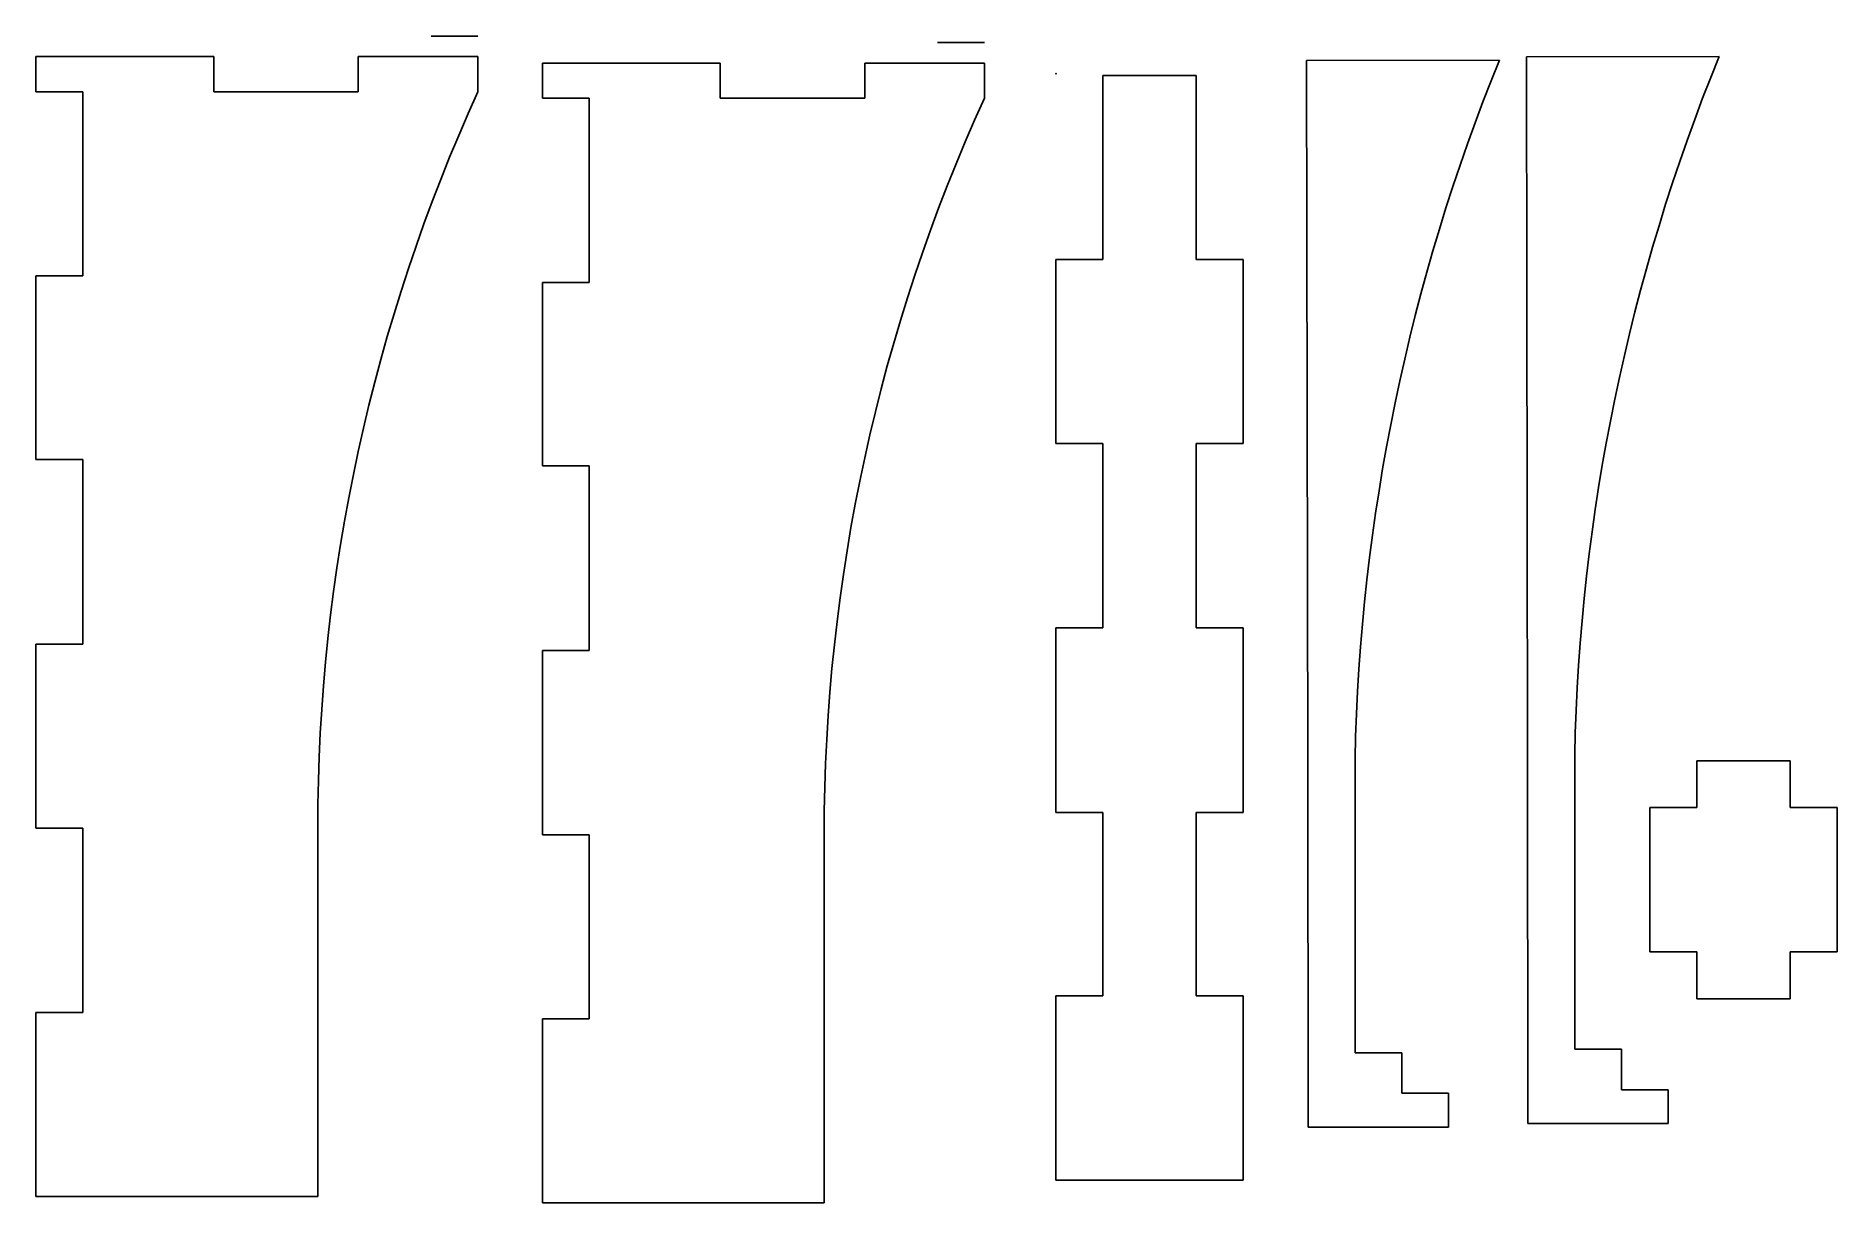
# Model space of a CAD drawing. Header units: centimetres. Extents: x 0 to 27.6, y 0 to 35.7.
# Drawn here: x 3.13 to 27.58, y 19.85 to 35.7 of the extents above; entities outside this region: 1.
import ezdxf

# ---------------------------------------------------------------- set-up
doc = ezdxf.new("R2010")
doc.units = ezdxf.units.CM
doc.header["$MEASUREMENT"] = 0
doc.layers.add('The Ramp sketch v2_Sketch1', color=7, linetype='Continuous')

msp = doc.modelspace()

# ---------------------------------------------------------------- linework, layer by layer
at = {"layer": 'The Ramp sketch v2_Sketch1'}
for p, q in [((9.133, 35.699), (8.498, 35.699)), ((16.008, 35.612), (15.373, 35.612)), ((3.133, 35.419), (3.768, 35.419)), ((3.133, 34.942), (3.133, 35.419)), ((3.768, 35.419), (5.548, 35.419)), ((5.548, 35.419), (5.548, 34.942)), ((7.508, 34.942), (7.508, 35.419)), ((7.508, 35.419), (8.498, 35.419)), ((7.508, 34.942), (7.508, 35.419)), ((7.508, 34.942), (7.508, 35.419)), ((9.133, 35.419), (8.498, 35.419)), ((9.133, 34.942), (9.133, 35.419)), ((10.008, 34.854), (10.008, 35.332)), ((10.008, 35.332), (10.643, 35.332)), ((10.643, 35.332), (12.423, 35.332)), ((12.423, 35.332), (12.423, 34.854)), ((14.383, 34.854), (14.383, 35.332)), ((14.383, 34.854), (14.383, 35.332)), ((14.383, 34.854), (14.383, 35.332)), ((14.383, 35.332), (15.373, 35.332)), ((16.008, 35.332), (15.373, 35.332)), ((16.008, 34.854), (16.008, 35.332)), ((23, 35.373), (20.383, 35.369)), ((20.398, 25.885), (20.383, 35.369)), ((25.983, 35.421), (23.366, 35.417)), ((23.38, 25.933), (23.366, 35.417)), ((17.614, 32.665), (17.614, 35.165)), ((17.614, 35.165), (17.614, 32.665)), ((18.884, 35.165), (17.614, 35.165)), ((17.614, 35.165), (18.884, 35.165)), ((17.614, 32.665), (17.614, 35.165)), ((18.884, 32.665), (18.884, 35.165)), ((18.884, 35.165), (18.884, 32.665)), ((3.133, 34.942), (3.768, 34.942)), ((3.768, 34.942), (3.768, 32.442)), ((5.548, 34.942), (7.508, 34.942)), ((10.008, 34.854), (10.643, 34.854)), ((10.643, 34.854), (10.643, 32.354)), ((12.423, 34.854), (14.383, 34.854)), ((16.979, 30.165), (16.979, 32.665)), ((16.979, 32.665), (17.614, 32.665)), ((17.614, 32.665), (16.979, 32.665)), ((16.979, 32.665), (16.979, 30.165)), ((19.519, 32.665), (18.884, 32.665)), ((19.519, 32.665), (18.884, 32.665)), ((19.519, 30.165), (19.519, 32.665)), ((19.519, 32.665), (19.519, 30.165)), ((3.133, 29.95), (3.133, 32.442)), ((3.768, 32.442), (3.133, 32.442)), ((10.643, 32.354), (10.008, 32.354)), ((10.008, 29.862), (10.008, 32.354)), ((17.614, 30.165), (16.979, 30.165)), ((16.979, 30.165), (17.614, 30.165)), ((17.614, 27.665), (17.614, 30.165)), ((17.614, 30.165), (17.614, 27.665)), ((18.884, 27.665), (18.884, 30.165)), ((19.519, 30.165), (18.884, 30.165)), ((18.884, 30.165), (19.519, 30.165)), ((18.884, 30.165), (18.884, 27.665)), ((3.133, 29.95), (3.768, 29.95)), ((3.768, 29.95), (3.768, 27.442)), ((10.008, 29.862), (10.643, 29.862)), ((10.643, 29.862), (10.643, 27.354)), ((16.979, 27.665), (16.979, 25.157)), ((16.979, 25.157), (16.979, 27.665)), ((16.979, 27.665), (17.614, 27.665)), ((17.614, 27.665), (16.979, 27.665)), ((19.519, 27.665), (18.884, 27.665)), ((19.519, 27.665), (18.884, 27.665)), ((18.884, 27.665), (19.519, 27.665)), ((19.519, 25.157), (19.519, 27.665)), ((19.519, 27.665), (19.519, 25.157)), ((19.519, 25.157), (19.519, 27.665)), ((3.133, 24.942), (3.133, 27.442)), ((3.768, 27.442), (3.133, 27.442)), ((10.643, 27.354), (10.008, 27.354)), ((10.008, 24.854), (10.008, 27.354)), ((23.388, 20.933), (23.38, 25.933)), ((24.023, 21.941), (24.023, 25.933)), ((20.405, 20.885), (20.398, 25.885)), ((21.04, 21.893), (21.04, 25.885)), ((26.948, 25.858), (25.678, 25.858)), ((25.678, 25.858), (25.678, 25.223)), ((26.948, 25.223), (26.948, 25.858)), ((25.678, 25.223), (25.043, 25.223)), ((25.043, 25.223), (25.043, 23.263)), ((26.948, 25.223), (27.583, 25.223)), ((27.583, 25.223), (27.583, 23.263)), ((3.133, 24.942), (3.768, 24.942)), ((3.768, 24.942), (3.768, 22.442)), ((6.958, 19.942), (6.958, 24.942)), ((17.614, 25.157), (16.979, 25.157)), ((16.979, 25.157), (17.614, 25.157)), ((17.614, 25.157), (16.979, 25.157)), ((17.614, 22.665), (17.614, 25.157)), ((17.614, 22.665), (17.614, 25.157)), ((17.614, 25.157), (17.614, 22.665)), ((18.884, 25.157), (19.519, 25.157)), ((18.884, 25.157), (18.884, 22.665)), ((19.519, 25.157), (18.884, 25.157)), ((18.884, 22.665), (18.884, 25.157)), ((10.008, 24.854), (10.643, 24.854)), ((10.643, 24.854), (10.643, 22.354)), ((13.833, 19.854), (13.833, 24.854)), ((25.043, 23.263), (25.678, 23.263)), ((25.678, 23.263), (25.678, 22.628)), ((26.948, 23.263), (27.583, 23.263)), ((26.948, 22.628), (26.948, 23.263)), ((16.979, 22.665), (17.614, 22.665)), ((16.979, 20.165), (16.979, 22.665)), ((17.614, 22.665), (16.979, 22.665)), ((16.979, 22.665), (16.979, 20.165)), ((18.884, 22.665), (19.519, 22.665)), ((19.519, 22.665), (18.884, 22.665)), ((19.519, 20.165), (19.519, 22.665)), ((19.519, 22.665), (19.519, 20.165)), ((19.519, 22.665), (19.519, 20.165)), ((25.678, 22.628), (26.948, 22.628)), ((3.768, 22.442), (3.133, 22.442)), ((3.133, 19.942), (3.133, 22.442)), ((10.008, 19.854), (10.008, 22.354)), ((10.643, 22.354), (10.008, 22.354)), ((21.675, 21.894), (21.04, 21.893)), ((21.675, 21.894), (21.676, 21.344)), ((24.658, 21.942), (24.023, 21.941)), ((24.658, 21.942), (24.658, 21.391)), ((21.676, 21.344), (22.31, 21.344)), ((22.31, 20.885), (22.31, 21.344)), ((24.658, 21.391), (25.293, 21.391)), ((25.293, 20.933), (25.293, 21.391)), ((21.04, 20.885), (20.405, 20.885)), ((21.675, 20.885), (21.04, 20.885)), ((22.31, 20.885), (21.675, 20.885)), ((24.023, 20.933), (23.388, 20.933)), ((24.658, 20.933), (24.023, 20.933)), ((25.293, 20.933), (24.658, 20.933)), ((19.519, 20.165), (16.979, 20.165)), ((16.979, 20.165), (19.519, 20.165)), ((3.133, 19.942), (6.958, 19.942)), ((10.008, 19.854), (13.833, 19.854))]:
    msp.add_line(p, q, dxfattribs=at)
for centre, radius, start, end in [((47.632, 25.338), 26.598, 157.8339, 178.8217), ((50.614, 25.386), 26.598, 157.8339, 178.8217), ((31.035, 24.942), 24.077, 155.4597, 180), ((37.91, 24.854), 24.077, 155.4597, 180)]:
    msp.add_arc(centre, radius, start, end, dxfattribs=at)
for p in [(16.979, 35.188), (0, 0)]:
    msp.add_point(p, dxfattribs=at)

doc.saveas('drawing.dxf')
